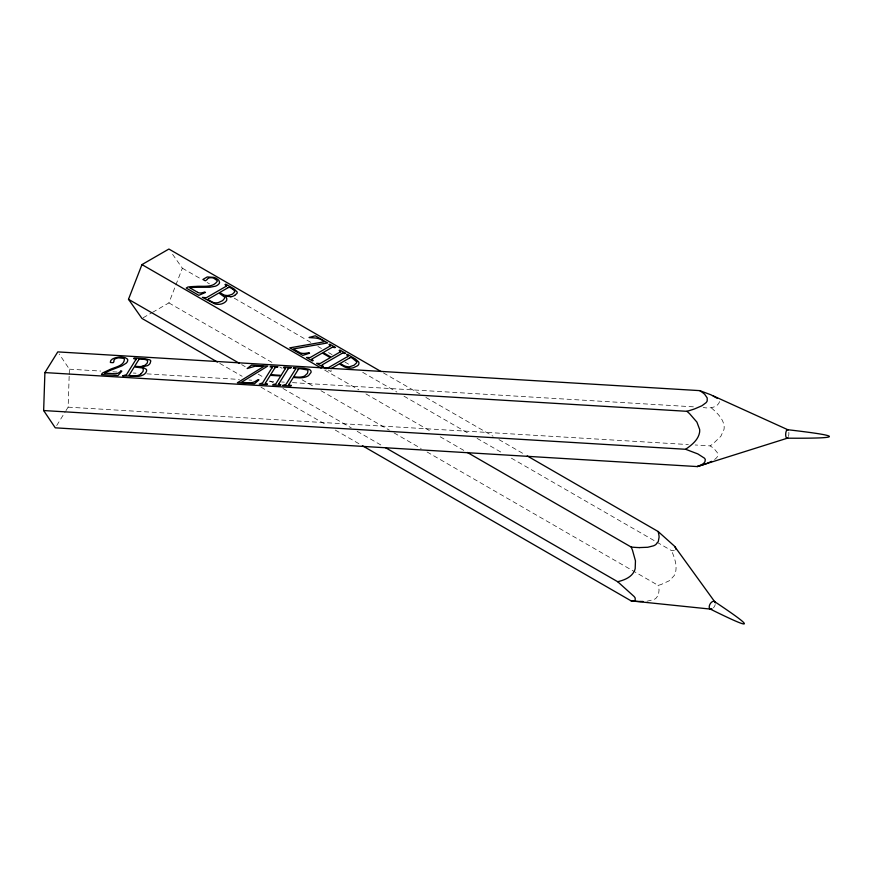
<?xml version="1.0" encoding="UTF-8"?>
<svg xmlns="http://www.w3.org/2000/svg" width="873" height="873" viewBox="0 0 873 873"><rect width="100%" height="100%" fill="white"/><g stroke="black" fill="none" stroke-linecap="round" stroke-linejoin="round"><path stroke-width="0.65" stroke-dasharray="4.37 3.27" d="M719.57 401.602C717.813 407.844 708.309 408.804 703.223 407.418M65.988 410.594L68.138 407.156L69.163 375.957M69.207 374.604L69.393 369.181L59.222 354.056M152.502 312.37L168.893 302.909L182.359 268.207L171.883 253.312M56.701 425.544L65.279 411.75M714.627 459.547L716.449 457.921A11.665 6.1 -10.6 0 0 717.551 456.143L717.42 452.792L714.398 449.017A69.829 36.513 -10.6 0 0 710.12 445.896L695.17 444.979M143.128 317.772L151.324 313.047M646.991 601.213L653.626 599.642A11.665 6.733 0 0 0 655.929 598.311L658.493 594.939L659.05 590.061A69.829 40.311 0 0 0 658.078 585.346M674.338 550.71L671.566 550.645L510.061 457.408M69.393 369.181L100.679 371.069M112.912 371.811L116.993 372.051M133.318 373.033L136.035 373.197M146.915 373.862L239.409 379.439M248.936 380.017L251.653 380.181M269.331 381.239L274.777 381.577M281.575 381.981L284.292 382.145M292.455 382.636L695.061 406.927M68.138 407.156L688.371 444.575M383.433 372.913L419.978 394.018M425.871 397.422L493.07 436.216M498.963 439.61L523.713 453.905M182.359 268.207L202.394 279.775M207.108 282.492L209.465 283.856M234.226 298.151L310.843 342.391M317.914 346.472L321.45 348.513M328.532 352.594L332.067 354.634M345.031 362.12L348.567 364.172M362.71 372.334L396.899 392.075M403.97 396.156L469.99 434.263M477.062 438.355L501.811 452.64M328.161 370.01L330.594 371.418L331.413 370.949L330.463 370.403A1.735 1.004 0 0 1 329.874 369.923M324.68 370.087L358.868 389.827M365.94 393.909L431.949 432.015M440.199 436.784L463.781 450.392M168.893 302.909L273.806 363.474M279.698 366.878L282.055 368.242M302.102 379.81L315.066 387.296M320.958 390.7L389.325 430.171M394.039 432.899L421.157 448.547M427.05 451.952L658.1 585.346A81.866 64.569 -84.9 0 0 661.014 584.55L669.602 580.61L674.338 575.438A11.709 9.243 -84.9 0 0 675.473 572.655C677.35 565.137 674.425 557.52 671.566 550.645M241.668 364.63L245.204 366.671M258.168 374.157L264.061 377.562M269.953 380.966L273.489 383.007M282.928 388.452L351.295 427.923M357.188 431.327L383.127 446.299M219.767 363.375L242.159 376.296M261.027 387.186L327.037 425.304M335.287 430.073L360.047 444.357M711.386 407.92C717.017 412.82 723.27 418.538 724.143 426.384A11.709 10.858 82.1 0 1 723.99 429.451L720.825 436.336L713.001 443.833A81.866 75.896 82.1 0 1 710.131 445.885M715.216 604.52A4.321 2.499 -60 0 1 713.394 607.87M788.832 432.31A4.321 1.593 -86.5 0 1 788.439 436.456"/><path stroke-width="1.31" d="M676.073 549.532L675.473 547.611A11.709 2.477 38.8 0 0 674.338 546.04L658.1 531.493L527.248 455.946M713.241 395.884L787.828 429.734C843.798 436.227 842.827 438.53 787.37 438.191L697.265 466.575L55.272 427.835L43.65 410.55L44.905 372.585L57.771 351.895L699.764 390.635L710.96 394.814L717.268 398.328M217.41 362.011L141.961 318.449L128.495 299.297L141.961 264.595L168.893 249.045L381.075 371.56M135.828 359.665L126.454 374.703L122.624 375.837L138.785 376.307A8.566 4.485 -10.6 0 0 142.168 375.379A7.377 3.852 -10.6 0 0 144.94 373.688L145.769 372.738A10.607 5.554 -10.6 0 0 146.424 369.377L142.179 366.966L147.657 365.569A8.097 4.234 -10.6 0 0 150.145 363.233L150.778 361.007A5.489 2.87 -10.6 0 0 149.894 359.905L144.907 358.705L134.06 358.05L133.678 358.672L134.748 358.738M129.411 374.735L134.267 366.922L142.092 367.926A5.609 2.935 -10.6 0 1 143.259 368.897L143.139 371.254L140.706 374.157M138.676 359.84L134.66 366.289L139.276 366.573M271.94 367.871L262.598 382.876L259.27 384.076L267.105 384.546L267.487 383.924L266.603 383.869A1.735 0.906 -10.6 0 1 265.337 382.941M265.523 382.941L270.248 375.335L280.746 375.968L275.868 383.771L272.616 384.884L280.44 385.353L280.833 384.731L279.949 384.677A1.735 0.906 -10.6 0 1 278.683 383.749M274.788 368.046L270.641 374.713L281.139 375.346L285.285 368.679M278.858 383.749L288.134 368.853M295.423 369.29L286.049 384.338L282.405 385.473L290.938 385.986L291.331 385.364L290.087 385.288A1.735 0.906 -10.6 0 1 288.821 384.36M289.007 384.36L293.284 377.485L299.679 377.856A10.061 5.26 -10.6 0 0 305.725 376.95A7.246 3.787 -10.6 0 0 308.606 375.521L310.995 372.487A7.737 4.049 -10.6 0 0 310.559 370.392L310.199 370.021A7.824 4.092 -10.6 0 0 309.228 369.377L304.164 368.308L293.666 367.675L293.273 368.297L294.343 368.362A1.877 0.982 -10.6 0 1 295.74 369.29M298.271 369.465L293.666 376.863L298.119 377.125A8.195 4.289 -10.6 0 0 303.422 376.492A4.78 2.499 -10.6 0 0 304.655 375.979L307.471 373.371L308.016 370.643A5.052 2.641 -10.6 0 0 307.82 370.338A4.802 2.51 -10.6 0 0 307.383 369.934L300.388 368.733A1.735 0.906 -10.6 0 0 298.108 369.443M43.65 410.55L685.643 449.289C691.591 445.088 698.225 440.047 699.568 432.43A11.709 10.858 82.1 0 0 699.622 429.363L696.916 422.117L689.615 413.704A81.866 75.896 82.1 0 0 686.898 411.314L44.905 372.585M234.739 295.412L236.965 293.426A5.489 3.176 0 0 0 237.14 291.997L234.051 288.919L225.791 284.14L224.983 284.609L225.791 285.078M225.932 286.409L206.334 297.715L202.34 297.366L215.053 303.979A8.566 4.943 0 0 0 218.523 304.35A7.377 4.256 0 0 0 222.124 303.739L223.553 303.117A10.607 6.122 0 0 0 226.773 300.039L226.707 298.217L225.245 296.045L230.81 296.744M208.712 298.861L218.883 292.99L224.416 296.962A5.609 3.241 0 0 1 224.579 298.359L222.604 300.639L218.315 302.593A6.046 3.492 0 0 1 213.361 302.505L208.843 300.192A1.735 1.004 0 0 1 208.56 298.795M228.093 287.664L219.69 292.52L223.215 294.55M329.645 346.297L310.057 357.592L306.467 357.483L312.425 360.931L313.243 360.462L312.567 360.069A1.735 1.004 0 0 1 312.283 358.672M312.425 358.738L322.323 353.03L330.321 357.646L320.151 363.495L316.626 363.354L322.595 366.802L323.414 366.333L322.737 365.94A1.735 1.004 0 0 1 322.453 364.543M331.816 347.541L323.141 352.55L331.14 357.177L339.815 352.168M322.595 364.608L341.987 353.412M347.541 356.621L327.953 367.926L324.09 367.664L326.12 368.832M330.889 368.744L339.27 363.91L344.169 366.704A10.061 5.816 0 0 0 349.778 368.111A7.246 4.179 0 0 0 353.259 367.795L357.614 365.711A7.737 4.463 0 0 0 358.923 363.463L358.934 362.961A7.824 4.518 0 0 0 358.661 361.957L355.409 358.978L347.41 354.351L346.592 354.82L347.41 355.3M349.713 357.875L340.088 363.441L343.471 365.394A8.195 4.736 0 0 0 348.283 366.78A4.78 2.761 0 0 0 349.691 366.736L354.056 365.241L356.664 362.742A5.052 2.914 0 0 0 356.751 362.371A4.802 2.772 0 0 0 356.719 361.804L352.015 357.952A1.735 1.004 0 0 0 349.593 357.788M711.659 461.359L706.333 463.672A66.13 34.582 -10.6 0 1 697.254 466.553C700.31 465.189 705.886 463.792 705.275 459.525A11.709 4.736 13.5 0 0 704.391 458.129L697.811 453.916L685.643 449.289M143.019 366.049L143.598 365.863A5.031 2.63 -10.6 0 0 144.962 365.23L146.871 363.528A12.604 6.591 -10.6 0 0 147.33 362.819L147.635 360.942A4.147 2.172 -10.6 0 0 147.068 360.287A7.671 4.016 -10.6 0 0 143.925 359.338L140.793 359.098A1.735 0.906 -10.6 0 0 138.501 359.818M385.484 447.663L617.713 581.734C624.009 580.163 630.972 577.588 634.136 571.466A11.709 9.243 -84.9 0 0 635.184 568.639L635.457 560.892L632.51 550.296A81.866 64.569 -84.9 0 0 631.168 547.044L467.317 452.443M228.89 295.39L231.792 294.43A12.604 7.279 0 0 0 232.731 293.906L234.477 292.16A4.147 2.39 0 0 0 234.542 291.309M643.03 601.464L640.837 601.475M639.342 547.589L647.788 547.262L653.626 545.789A11.665 6.733 0 0 0 655.929 544.457L658.297 541.533L659.104 537.07A66.13 38.183 0 0 0 658.067 531.493M284.194 367.751L283.485 367.708L283.878 367.086L291.353 367.533L290.294 368.122A1.811 0.949 -10.6 0 0 287.904 368.821M120.79 371.08L121.86 371.145L117.997 375.554L101.454 374.561L102.294 373.208A32.738 17.122 -10.6 0 1 106.386 371.167A59.102 30.904 -10.6 0 1 108.732 370.108C113.828 367.14 124.435 366.344 124.403 359.032A4.671 2.444 -10.6 0 0 123.519 358.345L118.673 357.832A5.86 3.066 -10.6 0 0 116.687 358.236L115.411 358.738A3.601 1.888 -10.6 0 0 114.505 359.37L113.905 360.451A2.608 1.364 -10.6 0 0 114.079 360.942L113.534 362.437A1.386 0.72 -10.6 0 1 112.933 362.666L110.685 362.535A2.139 1.124 -10.6 0 1 110.293 362.284C110.227 358.727 115.607 357.624 118.444 357.188A9.679 5.063 -10.6 0 1 121.565 357.079L125.079 357.614L127.382 359.054A7.595 3.972 -10.6 0 1 127.764 360.2L127.458 361.487A10.269 5.369 -10.6 0 1 126.181 363.19L122.045 365.82L110.762 370.207A81.156 42.45 -10.6 0 0 109.201 370.861L107.434 371.625A43.366 22.676 -10.6 0 0 105.753 372.389L104.389 373.109L114.887 373.742A3.929 2.052 -10.6 0 0 118.564 372.902L120.136 371.745A13.095 6.853 -10.6 0 0 120.79 371.08M248.991 382.811L241.33 382.352L267.684 366.103L251.489 365.132L247.157 368.548L255.189 366.202L263.733 366.518L237.391 382.756L254.469 383.793L258.954 379.842L257.95 379.679A17.656 9.232 -10.6 0 1 256.858 380.475L254.938 381.588A6.82 3.568 -10.6 0 1 248.947 382.876M711.146 609.168L631.168 600.897L362.404 445.721M710.109 608.983C755.276 631.375 754.796 628.451 714.43 601.497M339.684 350.837L339.139 350.52L339.946 350.051L345.643 353.336L344.322 353.51A1.811 1.048 0 0 0 341.834 353.292M197.724 292.357L189.725 287.741L191.416 287.555A43.366 25.033 0 0 1 193.391 287.435L195.421 287.348A81.156 46.858 0 0 1 197.211 287.304L209.858 287.25L215.304 286.224A10.269 5.925 0 0 0 217.693 285.034L218.959 283.878A7.595 4.387 0 0 0 219.57 282.601L218.861 280.298L216.439 278.432A9.679 5.587 0 0 0 213.83 277.352L207.25 276.959L203.147 279.284A2.139 1.233 0 0 0 203.267 279.687L204.98 280.67A1.386 0.797 0 0 0 205.657 280.67L207.283 279.404A2.608 1.506 0 0 1 207.545 278.847L208.887 278.018A3.601 2.084 0 0 1 210.131 277.734L211.561 277.723A5.86 3.383 0 0 1 213.492 278.072L217.006 280.429A4.671 2.695 0 0 1 217.181 281.444C212.532 288.145 202.7 285.7 195.65 286.431A59.102 34.123 0 0 0 192.9 286.551A32.738 18.9 0 0 0 187.957 287.01L186.2 288.057L198.815 295.336L205.461 292.444L204.642 291.975A13.095 7.562 0 0 1 203.584 292.39L201.39 292.924A3.929 2.27 0 0 1 197.68 292.39M299.144 352.321L293.306 348.96L327.615 342.925L315.273 335.799L309.042 337.524C313.702 338.091 320.14 337.36 324.09 341.834L289.781 347.858L302.8 355.376L309.577 353.183L308.9 352.637A17.656 10.192 0 0 1 307.383 353.008L304.939 353.369A6.82 3.939 0 0 1 299.068 352.365M141.961 264.595L321.144 368.046M128.495 299.297L239.311 363.277M232.775 289.159L230.407 287.741A1.735 1.004 0 0 0 227.984 287.577M617.713 581.734L634.136 596.521A11.709 2.477 38.8 0 1 635.184 598.049L635.162 600.58L631.168 600.897A66.13 38.183 0 0 0 640.837 601.497M674.774 546.596L715.118 602.305M228.89 295.39A5.031 2.903 0 0 1 227.286 295.489L226.653 295.456A5.871 3.383 0 0 1 223.182 294.583M234.684 295.39A8.097 4.671 0 0 1 230.832 296.798M225.878 285.024A1.877 1.08 0 0 1 226.183 286.53M232.742 289.17A7.671 4.43 0 0 1 234.586 291.298M339.761 350.771A1.877 1.08 0 0 1 340.077 352.277M331.664 347.421A1.811 1.048 0 0 1 334.163 347.64L335.472 347.465L329.787 344.18L328.968 344.649L329.514 344.966A1.877 1.08 0 0 1 329.907 346.406M347.487 355.235A1.877 1.08 0 0 1 347.803 356.741M639.342 547.6A69.829 40.311 0 0 1 631.179 547.033M711.997 608.918A4.321 2.499 -60 0 1 709.214 607.008A4.321 2.499 -60 0 1 711.997 601.89A4.321 2.499 -60 0 1 715.282 602.861M129.226 374.735A1.735 0.906 -10.6 0 0 130.481 375.674L136.21 375.783A6.046 3.165 -10.6 0 0 140.706 374.157M143.008 366.038A5.871 3.066 -10.6 0 1 139.265 366.605M134.769 358.661A1.877 0.982 -10.6 0 1 136.144 359.654M284.227 367.686A1.877 0.982 -10.6 0 1 285.591 368.679M274.569 368.013A1.811 0.949 -10.6 0 1 276.959 367.304L278.007 366.725L270.532 366.278L270.139 366.9L270.859 366.944A1.877 0.982 -10.6 0 1 272.256 367.871M699.742 390.646A66.13 34.582 -10.6 0 1 704.74 394.356L707.206 397.935L707.195 400.893A11.665 6.1 -10.6 0 1 706.093 402.66L701.936 405.759L694.613 408.902A69.829 36.513 -10.6 0 1 686.887 411.303M787.817 437.777A4.321 1.593 -86.5 0 1 785.678 434.11A4.321 1.593 -86.5 0 1 788.123 430.007"/></g></svg>
